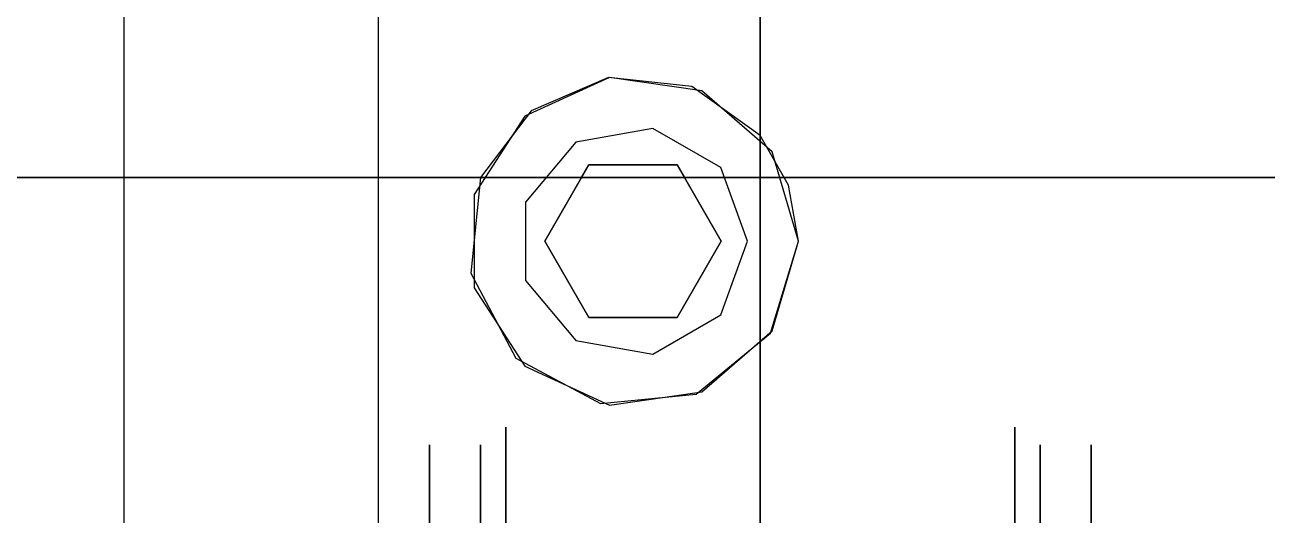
# Model space of a CAD drawing. Header units: millimetres. Extents: x -201 to 3037, y -406 to 3230.
# Drawn here: x 121.1 to 169.92, y 2699.24 to 2718.5 of the extents above; entities that cross this region are included whole.
import ezdxf

# ---------------------------------------------------------------- set-up
doc = ezdxf.new("R2010")
doc.units = ezdxf.units.MM
doc.layers.add('HIDDEN', color=8, linetype='Continuous')
doc.layers.add('VISIBLE', color=7, linetype='Continuous')

msp = doc.modelspace()

# ---------------------------------------------------------------- linework, layer by layer
at = {"layer": 'HIDDEN'}
for points in [[(150, 2775), (150, 2410)], [(125, 2635), (125, 2725)], [(135, 2635), (135, 2725)], [(150, 2635), (150, 2725)], [(150, 2635), (150, 2725)], [(151.5, 2710), (150.468, 2713.514), (147.7, 2715.913), (144.075, 2716.434), (140.743, 2714.912), (138.763, 2711.831), (138.763, 2708.169), (140.743, 2705.088), (144.075, 2703.566), (147.7, 2704.087), (150.468, 2706.486), (151.5, 2710)], [(149.5, 2710), (148.447, 2712.893), (145.781, 2714.432), (142.75, 2713.897), (140.771, 2711.539), (140.771, 2708.461), (142.75, 2706.103), (145.781, 2705.568), (148.447, 2707.107), (149.5, 2710)], [(149.5, 2710), (148.447, 2712.893), (145.781, 2714.432), (142.75, 2713.897), (140.771, 2711.539), (140.771, 2708.461), (142.75, 2706.103), (145.781, 2705.568), (148.447, 2707.107), (149.5, 2710)], [(151.5, 2710), (151.114, 2712.208), (150, 2714.153)], [(143.268, 2713), (141.536, 2710)], [(146.732, 2713), (143.268, 2713)], [(148.464, 2710), (146.732, 2713)], [(1140, 2712.5), (90, 2712.5)], [(90, 2712.5), (1140, 2712.5)], [(1140, 2712.5), (90, 2712.5)], [(125, 2687.5), (125, 2712.5)], [(135, 2687.5), (135, 2712.5)], [(139, 2712.5), (138.623, 2708.743), (140.397, 2705.41), (143.725, 2703.626), (147.483, 2703.993), (150.403, 2706.387), (151.5, 2710)], [(141.536, 2710), (142.979, 2712.5)], [(147.021, 2712.5), (148.464, 2710)], [(150, 2712.5), (430, 2712.5)], [(143.268, 2707), (141.536, 2710)], [(141.536, 2710), (143.268, 2707)], [(148.464, 2710), (146.732, 2707)], [(146.732, 2707), (148.464, 2710)], [(146.732, 2707), (143.268, 2707)], [(143.268, 2707), (146.732, 2707)], [(140, 2687.5), (140, 2689.357), (140, 2691.141), (140, 2692.839), (140, 2694.437), (140, 2695.923), (140, 2697.286), (140, 2698.514), (140, 2699.598), (140, 2700.531), (140, 2701.304), (140, 2701.911), (140, 2702.348), (140, 2702.612), (140, 2702.7)], [(140, 2702.7), (140, 2702.557), (140, 2702.131), (140, 2701.426), (140, 2700.452), (140, 2699.221), (140, 2697.748), (140, 2696.051), (140, 2694.153), (140, 2692.077), (140, 2689.849), (140, 2687.497), (140, 2685.051), (140, 2682.542), (140, 2680)], [(160, 2680), (160, 2682.542), (160, 2685.051), (160, 2687.497), (160, 2689.849), (160, 2692.077), (160, 2694.153), (160, 2696.051), (160, 2697.748), (160, 2699.221), (160, 2700.452), (160, 2701.426), (160, 2702.131), (160, 2702.557), (160, 2702.7)], [(160, 2702.7), (160, 2702.557), (160, 2702.131), (160, 2701.426), (160, 2700.452), (160, 2699.221), (160, 2697.748), (160, 2696.051), (160, 2694.153), (160, 2692.077), (160, 2689.849), (160, 2687.497), (160, 2685.051), (160, 2682.542), (160, 2680)], [(137, 2680), (137, 2682.463), (137, 2684.895), (137, 2687.266), (137, 2689.545), (137, 2691.705), (137, 2693.717), (137, 2695.556), (137, 2697.2), (137, 2698.628), (137, 2699.821), (137, 2700.765), (137, 2701.448), (137, 2701.862), (137, 2702)], [(137, 2702), (137, 2701.916), (137, 2701.665), (137, 2701.249), (137, 2700.671), (137, 2699.935), (137, 2699.047), (137, 2698.014), (137, 2696.843), (137, 2695.545), (137, 2694.127), (137, 2692.602), (137, 2690.981), (137, 2689.276), (137, 2687.5)], [(139, 2680), (139, 2682.463), (139, 2684.895), (139, 2687.266), (139, 2689.545), (139, 2691.705), (139, 2693.717), (139, 2695.556), (139, 2697.2), (139, 2698.628), (139, 2699.821), (139, 2700.765), (139, 2701.448), (139, 2701.862), (139, 2702)], [(139, 2702), (139, 2701.916), (139, 2701.665), (139, 2701.249), (139, 2700.671), (139, 2699.935), (139, 2699.047), (139, 2698.014), (139, 2696.843), (139, 2695.545), (139, 2694.127), (139, 2692.602), (139, 2690.981), (139, 2689.276), (139, 2687.5)], [(161, 2680), (161, 2682.463), (161, 2684.895), (161, 2687.266), (161, 2689.545), (161, 2691.705), (161, 2693.717), (161, 2695.556), (161, 2697.2), (161, 2698.628), (161, 2699.821), (161, 2700.765), (161, 2701.448), (161, 2701.862), (161, 2702)], [(161, 2702), (161, 2701.448), (161, 2699.821), (161, 2697.2), (161, 2693.717), (161, 2689.545), (161, 2684.895), (161, 2680), (161, 2675.105), (161, 2670.455), (161, 2666.283), (161, 2662.8), (161, 2660.179), (161, 2658.552), (161, 2658)], [(163, 2680), (163, 2682.463), (163, 2684.895), (163, 2687.266), (163, 2689.545), (163, 2691.705), (163, 2693.717), (163, 2695.556), (163, 2697.2), (163, 2698.628), (163, 2699.821), (163, 2700.765), (163, 2701.448), (163, 2701.862), (163, 2702)], [(163, 2702), (163, 2701.448), (163, 2699.821), (163, 2697.2), (163, 2693.717), (163, 2689.545), (163, 2684.895), (163, 2680), (163, 2675.105), (163, 2670.455), (163, 2666.283), (163, 2662.8), (163, 2660.179), (163, 2658.552), (163, 2658)]]:
    msp.add_lwpolyline(points, dxfattribs=at)
at = {"layer": 'VISIBLE'}
for points in [[(150, 2775), (150, 2410)], [(125, 2712.5), (125, 2720)], [(135, 2712.5), (135, 2720)], [(150, 2714.153), (147.315, 2716.074), (144.034, 2716.428), (141.001, 2715.125), (139, 2712.5)], [(142.979, 2712.5), (143.268, 2713)], [(143.268, 2713), (146.732, 2713)], [(146.732, 2713), (147.021, 2712.5)], [(90, 2712.5), (150, 2712.5)]]:
    msp.add_lwpolyline(points, dxfattribs=at)

doc.saveas('drawing.dxf')
